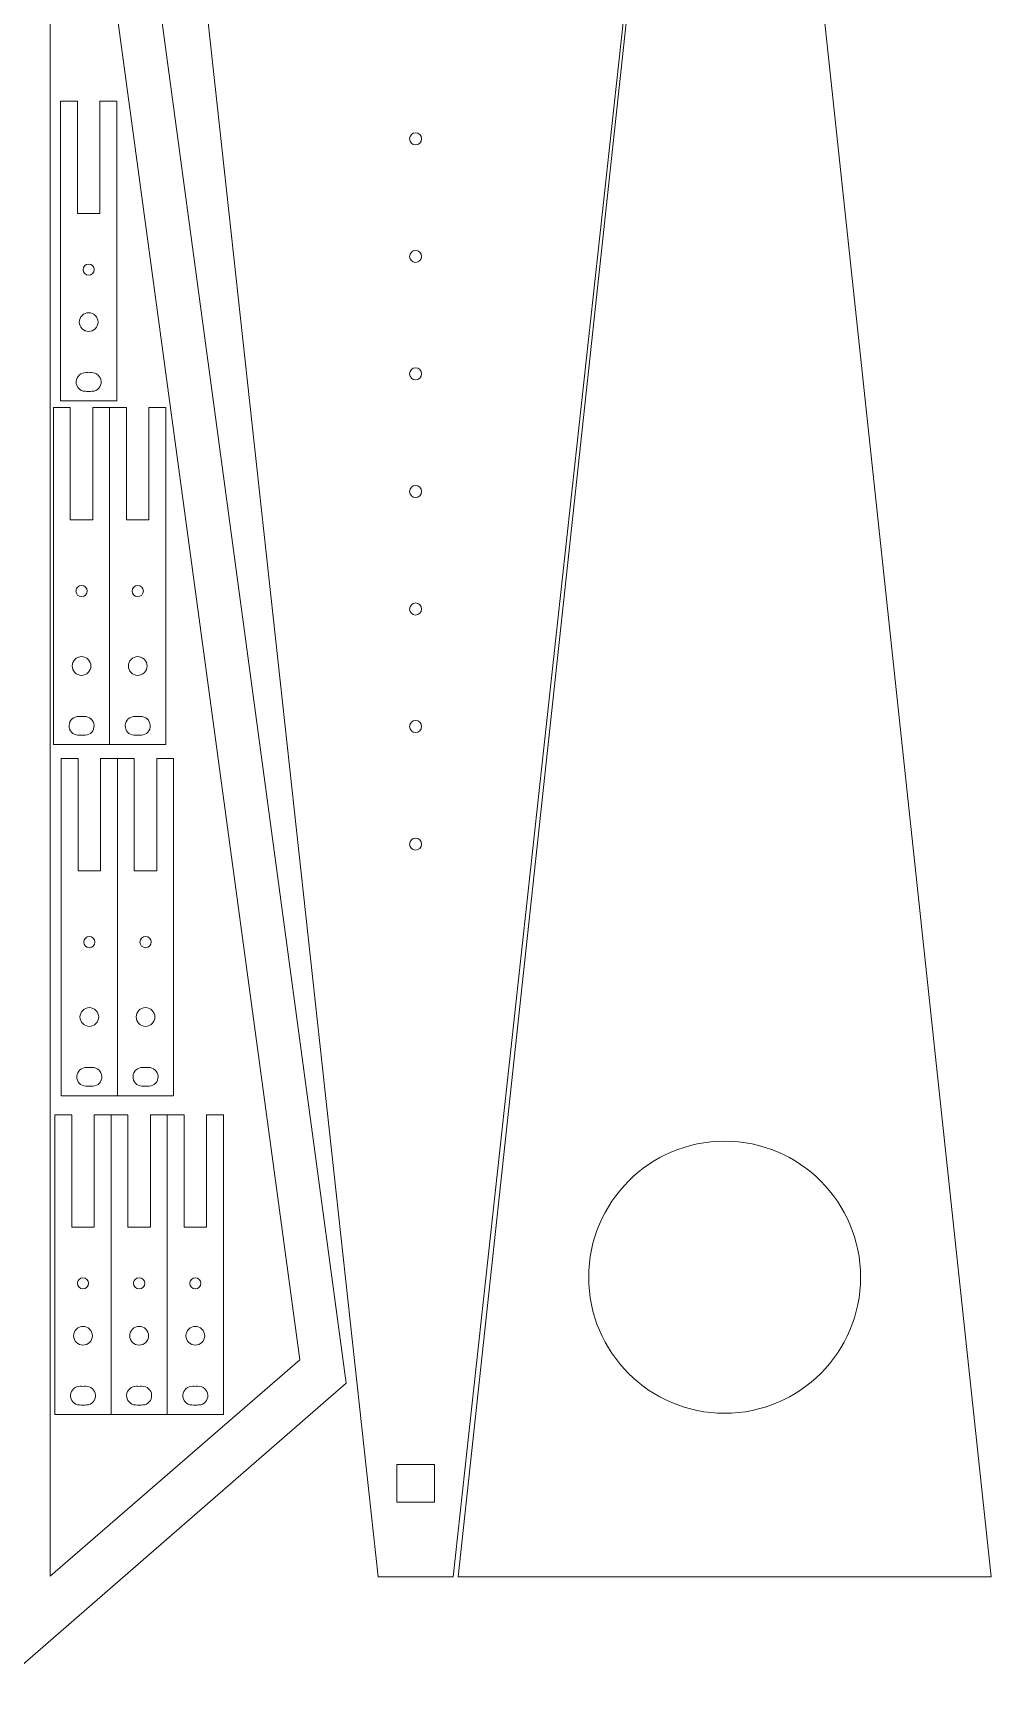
# Model space of a CAD drawing. Header units: inches. Extents: x 0.5 to 23.6, y 0.2 to 34.6.
# Drawn here: x 10.82 to 23.61, y 0.21 to 22.16 of the extents above; entities that cross this region are included whole.
import ezdxf

# ---------------------------------------------------------------- set-up
doc = ezdxf.new("R2010")
doc.units = ezdxf.units.IN
doc.header["$MEASUREMENT"] = 0
doc.layers.add('cut', color=6, linetype='Continuous', lineweight=0)

msp = doc.modelspace()

# ---------------------------------------------------------------- linework, layer by layer
at = {"layer": 'cut'}
for p, q in [((11.928, 33.557), (15.428, 1.557)), ((16.428, 1.557), (19.928, 33.557)), ((11.413, 30.633), (15.002, 4.144)), ((11.049, 28.969), (11.049, 1.568)), ((14.383, 4.453), (11.049, 28.969)), ((16.498, 1.557), (19.378, 28.187)), ((23.612, 1.557), (20.762, 28.187)), ((11.413, 21.253), (11.188, 21.253)), ((11.188, 17.253), (11.188, 21.253)), ((11.413, 19.753), (11.413, 21.253)), ((11.938, 21.253), (11.713, 21.253)), ((11.713, 21.253), (11.713, 19.753)), ((11.938, 17.253), (11.938, 21.253)), ((11.713, 19.753), (11.413, 19.753)), ((11.318, 17.164), (11.093, 17.164)), ((11.093, 17.164), (11.093, 12.664)), ((11.938, 17.253), (11.188, 17.253)), ((11.318, 15.664), (11.318, 17.164)), ((11.843, 17.164), (11.618, 17.164)), ((11.618, 17.164), (11.618, 15.664)), ((12.068, 17.164), (11.843, 17.164)), ((11.843, 12.664), (11.843, 17.164)), ((12.068, 15.664), (12.068, 17.164)), ((12.593, 17.164), (12.368, 17.164)), ((12.368, 17.164), (12.368, 15.664)), ((12.593, 17.164), (12.593, 12.664)), ((11.618, 15.664), (11.318, 15.664)), ((12.368, 15.664), (12.068, 15.664)), ((11.843, 12.664), (11.093, 12.664)), ((12.593, 12.664), (11.843, 12.664)), ((11.422, 12.48), (11.197, 12.48)), ((11.197, 12.48), (11.197, 7.98)), ((11.422, 10.98), (11.422, 12.48)), ((11.947, 12.48), (11.722, 12.48)), ((11.722, 12.48), (11.722, 10.98)), ((12.172, 12.48), (11.947, 12.48)), ((11.947, 7.98), (11.947, 12.48)), ((12.172, 10.98), (12.172, 12.48)), ((12.697, 12.48), (12.472, 12.48)), ((12.472, 12.48), (12.472, 10.98)), ((12.697, 7.98), (12.697, 12.48)), ((11.722, 10.98), (11.422, 10.98)), ((12.472, 10.98), (12.172, 10.98)), ((11.947, 7.98), (11.197, 7.98)), ((12.697, 7.98), (11.947, 7.98)), ((11.337, 7.726), (11.112, 7.726)), ((11.112, 7.726), (11.112, 3.726)), ((11.337, 6.226), (11.337, 7.726)), ((11.862, 7.726), (11.637, 7.726)), ((11.637, 7.726), (11.637, 6.226)), ((12.087, 7.726), (11.862, 7.726)), ((11.862, 3.726), (11.862, 7.726)), ((12.087, 6.226), (12.087, 7.726)), ((12.612, 7.726), (12.387, 7.726)), ((12.387, 7.726), (12.387, 6.226)), ((12.837, 7.726), (12.612, 7.726)), ((12.612, 3.726), (12.612, 7.726)), ((12.837, 6.226), (12.837, 7.726)), ((13.362, 7.726), (13.137, 7.726)), ((13.137, 7.726), (13.137, 6.226)), ((13.362, 7.726), (13.362, 3.726)), ((11.637, 6.226), (11.337, 6.226)), ((12.387, 6.226), (12.087, 6.226)), ((13.137, 6.226), (12.837, 6.226)), ((11.049, 1.568), (14.383, 4.453)), ((10.474, 0.208), (15.002, 4.144)), ((11.862, 3.726), (11.112, 3.726)), ((12.612, 3.726), (11.862, 3.726)), ((13.362, 3.726), (12.612, 3.726)), ((15.678, 2.557), (15.678, 3.057)), ((16.178, 3.057), (15.678, 3.057)), ((16.178, 2.557), (16.178, 3.057)), ((16.178, 2.557), (15.678, 2.557)), ((15.428, 1.557), (16.428, 1.557)), ((23.612, 1.557), (16.498, 1.557))]:
    msp.add_line(p, q, dxfattribs=at)
for centre, radius in [((15.928, 20.749), 0.0805), ((15.928, 19.18), 0.0805), ((11.563, 19.003), 0.075), ((11.563, 18.303), 0.125), ((15.928, 17.612), 0.0805), ((15.928, 16.043), 0.0805), ((11.468, 14.714), 0.075), ((12.218, 14.714), 0.075), ((15.928, 14.474), 0.0805), ((11.468, 13.714), 0.125), ((12.218, 13.714), 0.125), ((15.928, 12.906), 0.0805), ((15.928, 11.337), 0.0805), ((11.572, 10.03), 0.075), ((12.322, 10.03), 0.075), ((11.572, 9.03), 0.125), ((12.322, 9.03), 0.125), ((20.054, 5.557), 1.815), ((11.487, 5.476), 0.075), ((12.237, 5.476), 0.075), ((12.987, 5.476), 0.075), ((11.487, 4.776), 0.125), ((12.237, 4.776), 0.125), ((12.987, 4.776), 0.125)]:
    msp.add_circle(centre, radius, dxfattribs=at)
for centre, radius, start, end in [((11.521, 17.504), 0.125, 87, 267), ((11.563, 18.303), 0.675, 267, 273), ((11.563, 18.303), 0.675, 267, 273), ((11.605, 17.504), 0.125, 273, 93), ((11.563, 18.303), 0.925, 267, 273), ((11.426, 12.915), 0.125, 87, 267), ((11.468, 13.714), 0.675, 267, 273), ((11.468, 13.714), 0.675, 267, 273), ((11.51, 12.915), 0.125, 273, 93), ((12.176, 12.915), 0.125, 87, 267), ((12.218, 13.714), 0.675, 267, 273), ((12.218, 13.714), 0.675, 267, 273), ((12.26, 12.915), 0.125, 273, 93), ((11.468, 13.714), 0.925, 267, 273), ((12.218, 13.714), 0.925, 267, 273), ((11.53, 8.231), 0.125, 87, 267), ((11.572, 9.03), 0.675, 267, 273), ((11.572, 9.03), 0.675, 267, 273), ((11.614, 8.231), 0.125, 273, 93), ((12.28, 8.231), 0.125, 87, 267), ((12.322, 9.03), 0.675, 267, 273), ((12.322, 9.03), 0.675, 267, 273), ((12.364, 8.231), 0.125, 273, 93), ((11.572, 9.03), 0.925, 267, 273), ((12.322, 9.03), 0.925, 267, 273), ((11.445, 3.977), 0.125, 87, 267), ((11.487, 4.776), 0.675, 267, 273), ((11.487, 4.776), 0.675, 267, 273), ((11.529, 3.977), 0.125, 273, 93), ((12.195, 3.977), 0.125, 87, 267), ((12.237, 4.776), 0.675, 267, 273), ((12.237, 4.776), 0.675, 267, 273), ((12.279, 3.977), 0.125, 273, 93), ((12.945, 3.977), 0.125, 87, 267), ((12.987, 4.776), 0.675, 267, 273), ((12.987, 4.776), 0.675, 267, 273), ((13.029, 3.977), 0.125, 273, 93), ((11.487, 4.776), 0.925, 267, 273), ((12.237, 4.776), 0.925, 267, 273), ((12.987, 4.776), 0.925, 267, 273)]:
    msp.add_arc(centre, radius, start, end, dxfattribs=at)

doc.saveas('drawing.dxf')
